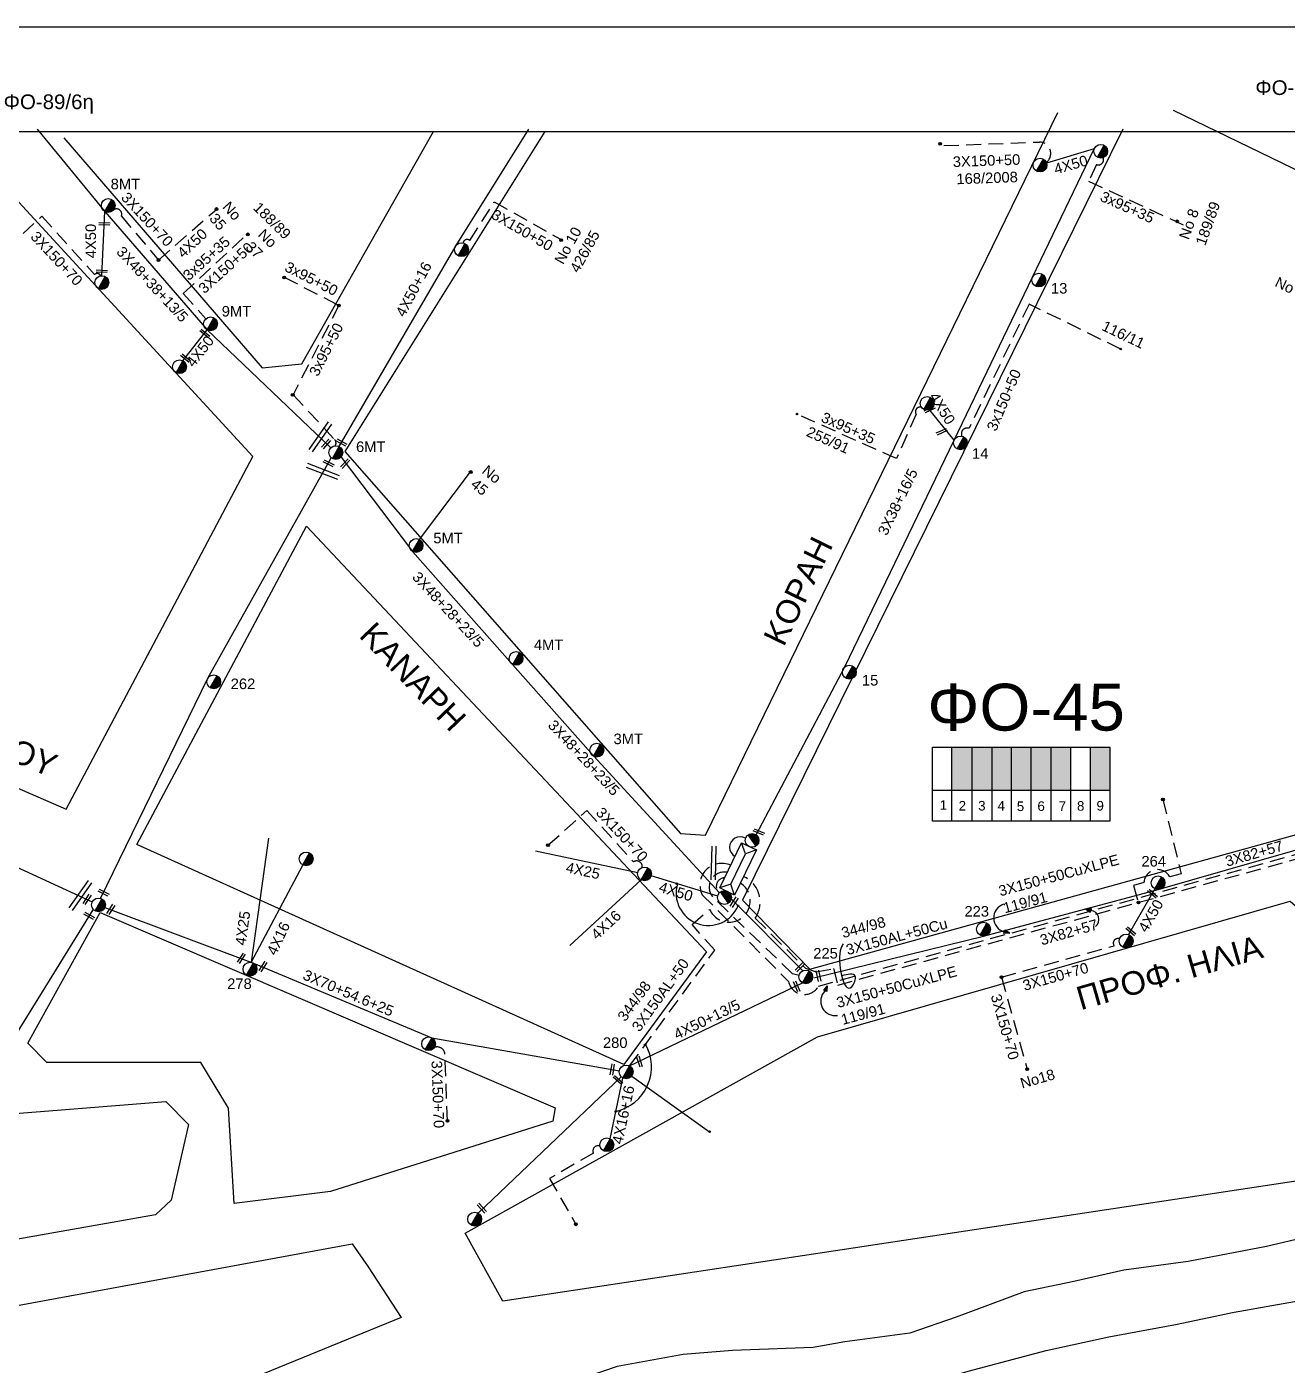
# Model space of a CAD drawing. Header units: millimetres. Extents: x 1421 to 7149, y 883 to 1925.
# Drawn here: x 5116.2 to 5331.4, y 1689 to 1917.4 of the extents above; entities that cross this region are included whole.
import ezdxf
from ezdxf.enums import TextEntityAlignment as Align

# ---------------------------------------------------------------- set-up
doc = ezdxf.new("R2010")
doc.units = ezdxf.units.MM
doc.linetypes.add('DASHED', pattern=[19.05, 12.7, -6.35])
for name, color, linetype in [('3x38+16_5', 7, 'Continuous'), ('3x48+28+23_5', 7, 'Continuous'), ('3x48+38+13_5', 7, 'Continuous'), ('3x70+50+13_5', 7, 'Continuous'), ('3x82+57', 7, 'DASHED'), ('4 X 50 + 13.5', 7, 'SYN_LINE'), ('4x16+16', 7, 'Continuous'), ('Pillar OTE', 7, 'Continuous'), ('Άγνωστα', 7, 'Continuous'), ('Γυμνά εναέρια ΧΤ (3Φ)   4x50CU', 7, 'Continuous'), ('Γυμνά εναέρια ΧΤ (3Φ) 4x50AL', 7, 'Continuous'), ('Γυμνά εναέρια ΧΤ και ΦΟΠ (3Φ)   4x50+16AL', 7, 'Continuous'), ('Εναέρια παροχή ΧΤ 4x16', 7, 'SYN_LINE'), ('Εναέρια παροχή ΧΤ 4x25', 7, 'SYN_LINE'), ('Καλωδια Χ.Τ 3x95+35', 7, 'DASHED'), ('Καλωδια ΧΤ  3X95+50', 7, 'Continuous'), ('Καλώδια ΧΤ   3x150+50CU', 7, 'DASHED'), ('Καλώδια ΧΤ   3x150+70AL', 7, 'DASHED'), ('Καλώδια ΧΤ   3x150AL+50CU', 7, 'DASHED'), ('Μηχανική τομή', 7, 'Continuous'), ('Στύλος ΦΜ', 7, 'Continuous'), ('Στύλος ΦΜ @ 1', 7, 'Continuous'), ('Συνδέσεις', 7, 'Continuous'), ('Συνεστραμμένα ΧΤ   3x70+54.6+25 AL', 7, 'SYN_LINE'), ('Τομή', 7, 'Continuous'), ('Υποσταθμός εναέριος 2 στύλων', 7, 'Continuous'), ('Υποσταθμός πόλεως', 7, 'Continuous'), ('Υπόβαθρο ΔΕΗ', 7, 'Continuous'), ('Υπόγεια καλώδια Παροχών ΧΤ   4x50AL', 7, 'DASHED')]:
    doc.layers.add(name, color=color, linetype=linetype)
doc.styles.add('arial', font='ARIAL.TTF')
doc.styles.get("Standard").update_dxf_attribs({"font": 'ARIAL.TTF'})
doc.linetypes.add('PRANES_TEXNHTO', pattern='A,1,[136,SPECLINE.shx,S=1.5,R=0,X=0,Y=0],2,[137,SPECLINE.shx,S=1,R=0,X=0,Y=0],1', length=4)
doc.linetypes.add('SYN_LINE', pattern='A,0.5,-0.0001,["/\\/\\/\\/",Standard,S=0.1,R=0,X=0,Y=-0.05],-0.25', length=0.7501)

# ---------------------------------------------------------------- blocks, each defined once
blk = doc.blocks.new('ΥΠΑΡΧΩΝ ΤΣΙΜΕΝΤΕΝΙΟΣ ΣΤΥΛΟΣ')
at = {"layer": 'Στύλος ΦΜ'}
blk.add_hatch(color=256, dxfattribs=at).paths.add_polyline_path([(-1.29, -2.28, 0.574793), (2.62, 0, 0.268822), (1.3, 2.27)])
blk.add_line((-1.29, -2.28), (1.3, 2.27), dxfattribs=at)
blk.add_circle((0, 0), 2.62, dxfattribs=at)
at = {"layer": 'Στύλος ΦΜ', "flags": 4}
for tag, p in [('ΑΡΙΘΜΟΣ', (-4.68, 8.05)), ('ΤΥΠΟΣ', (-4.91, 3.03))]:
    blk.add_attdef(tag, p, '', height=4, dxfattribs=at)
blk = doc.blocks.new('ΥΠΟΣΤΑΘΜΟΣ ΕΝΑΕΡΙΟΣ ΕΠΙ 2 ΣΤΥΛΩΝ')
at = {"layer": 'Υποσταθμός εναέριος 2 στύλων', "linetype": 'Continuous'}
for points in [[(-11.97, -2.11, 0.574793), (-8.45, -0.07, 0.268822), (-9.64, 1.98)], [(9.68, -2.15, 0.574793), (13.19, -0.1, 0.268822), (12.01, 1.95)]]:
    blk.add_hatch(color=256, dxfattribs=at).paths.add_polyline_path(points)
for p, q in [((-11.97, -2.11), (-9.64, 1.98)), ((9.68, -2.15), (12.01, 1.95))]:
    blk.add_line(p, q, dxfattribs=at)
for centre in [(-10.81, -0.07), (10.84, -0.1)]:
    blk.add_circle(centre, 2.36, dxfattribs=at)
at = {"layer": 'Υποσταθμός πόλεως', "linetype": 'Continuous', "ltscale": 40}
blk.add_lwpolyline([(-8.57, 2.82), (8.57, 2.82), (8.57, -2.82), (-8.57, -2.82)], close=True, dxfattribs=at)
for points in [[(-5.75, 0), (-8.57, 2.82)], [(-8.57, -2.82), (-5.75, 0)], [(-5.75, 0), (5.75, 0)], [(5.75, 0), (8.57, 2.82)], [(8.57, -2.82), (5.75, 0)]]:
    blk.add_lwpolyline(points, dxfattribs=at)
at = {"layer": 'Υποσταθμός εναέριος 2 στύλων', "ltscale": 40, "flags": 1}
for tag, p in [('ΜΕΤΑΣΧΗΜΑΤΙΣΜΟΣ', (14.09, 2.51)), ('ΙΣΧΥΣ', (14.07, -0.28)), ('ΑΡΙΘΜΟΣ', (14.19, -3))]:
    blk.add_attdef(tag, p, '', height=1.8, dxfattribs=at)
blk = doc.blocks.new('ΜΗΧΑΝΙΚΗ ΤΟΜΗ')
at = {"layer": 'Μηχανική τομή', "ltscale": 40}
for p, q in [((-3.67, 1.17), (3.91, 1.17)), ((3.91, -0.38), (-3.67, -0.38))]:
    blk.add_line(p, q, dxfattribs=at)
blk = doc.blocks.new('ΤΟΜΗ')
at = {"layer": 'Τομή', "ltscale": 40}
for p, q in [((10.95, 0.22), (-12.13, 0.22)), ((10.95, -2.57), (-12.13, -2.57))]:
    blk.add_line(p, q, dxfattribs=at)
blk = doc.blocks.new('_ΣΥΝΔΕΣΗ')
at = {"layer": 'Συνδέσεις', "linetype": 'SYN_LINE', "ltscale": 40}
blk.add_hatch(color=256, dxfattribs=at).paths.add_polyline_path([(0.5, -0.01, 1), (-0.5, -0.01, 1)])
at = {"layer": 'Συνδέσεις'}
blk.add_circle((0, -0.01), 0.5, dxfattribs=at)

msp = doc.modelspace()

# ---------------------------------------------------------------- hatches: boundary and pattern name
at = {"lineweight": -3, "ltscale": 0.1}
h = msp.add_hatch(color=256, dxfattribs=at)
h.paths.add_polyline_path([(5296.98, 1766.85), (5297.98, 1766.89), (5297.93, 1766.59)])
h.paths.add_polyline_path([(5296.98, 1766.85), (5297.93, 1766.59), (5297.81, 1766.29)])
h = msp.add_hatch(color=256, dxfattribs=at)
h.paths.add_polyline_path([(5284.04, 1762.69), (5283.05, 1762.63), (5283.09, 1762.93)])
h.paths.add_polyline_path([(5284.04, 1762.69), (5283.09, 1762.93), (5283.2, 1763.24)])
h = msp.add_hatch(color=256, dxfattribs=at)
h.paths.add_polyline_path([(5252.9, 1753.74), (5252.24, 1752.99), (5252.5, 1752.84)])
h.paths.add_polyline_path([(5252.9, 1753.74), (5252.5, 1752.84), (5252.81, 1752.74)])
at = {"layer": 'Καλώδια ΧΤ   3x150+50CU', "linetype": 'DASHED', "lineweight": -3, "ltscale": 0.2}
h = msp.add_hatch(color=206, dxfattribs=at)
h.dxf.hatch_style = 1
h.paths.add_polyline_path([(5287.73, 1794.46), (5284.35, 1794.46), (5284.35, 1787.09), (5287.73, 1787.08)])
h = msp.add_hatch(color=27, dxfattribs=at)
h.dxf.hatch_style = 1
h.paths.add_polyline_path([(5294.53, 1794.46), (5291.14, 1794.46), (5291.14, 1787.08), (5294.53, 1787.07)])
at = {"layer": 'Καλώδια ΧΤ   3x150AL+50CU', "linetype": 'DASHED', "lineweight": -3, "ltscale": 0.2}
h = msp.add_hatch(color=6, dxfattribs=at)
h.dxf.hatch_style = 1
h.paths.add_polyline_path([(5274.17, 1787.11), (5277.56, 1787.1), (5277.56, 1794.48), (5274.17, 1794.48)])
h = msp.add_hatch(color=85, dxfattribs=at)
h.dxf.hatch_style = 1
h.paths.add_polyline_path([(5277.64, 1787.11), (5281.03, 1787.11), (5281.03, 1794.48), (5277.65, 1794.48)])
h = msp.add_hatch(color=151, dxfattribs=at)
h.dxf.hatch_style = 1
h.paths.add_polyline_path([(5291.25, 1794.42), (5287.81, 1794.42), (5287.81, 1787.06), (5291.25, 1787.05)])
h = msp.add_hatch(color=1, dxfattribs=at)
h.dxf.hatch_style = 1
h.paths.add_polyline_path([(5301.2, 1794.46), (5297.82, 1794.46), (5297.81, 1787.09), (5301.2, 1787.08)])
at = {"layer": 'Συνεστραμμένα ΧΤ   3x70+54.6+25 AL', "linetype": 'DASHED', "lineweight": -3, "ltscale": 0.2}
h = msp.add_hatch(color=30, dxfattribs=at)
h.dxf.hatch_style = 1
h.paths.add_polyline_path([(5281.05, 1787.03), (5284.34, 1787.03), (5284.34, 1794.4), (5281.05, 1794.4)])

# ---------------------------------------------------------------- linework, layer by layer
at = {"lineweight": -3, "ltscale": 0.1}
for points in [[(4932.72, 1917.4), (7149.36, 1917.4), (7149.36, 887.4), (4932.72, 887.4)], [(5038.25, 1899.55), (6989.1, 1899.55), (6989.1, 911.99), (5038.25, 911.99)]]:
    msp.add_lwpolyline(points, close=True, dxfattribs=at)
for points in [[(5297.93, 1766.59), (5296.98, 1766.85), (5297.98, 1766.89), (5297.93, 1766.59)], [(5297.93, 1766.59), (5296.98, 1766.85), (5297.81, 1766.29), (5297.93, 1766.59)], [(5283.09, 1762.93), (5284.04, 1762.69), (5283.05, 1762.63), (5283.09, 1762.93)], [(5283.09, 1762.93), (5284.04, 1762.69), (5283.2, 1763.24), (5283.09, 1762.93)], [(5252.5, 1752.84), (5252.9, 1753.74), (5252.24, 1752.99), (5252.5, 1752.84)], [(5252.5, 1752.84), (5252.9, 1753.74), (5252.81, 1752.74), (5252.5, 1752.84)]]:
    msp.add_lwpolyline(points, dxfattribs=at)
for centre, radius, start, end in [((5283.77, 1765.3), 2.46, 108.6869, 253.8228), ((5297.73, 1765.06), 1.55, 308.6929, 82.7357), ((5254.23, 1751.1), 2.46, 134.7496, 279.8855)]:
    msp.add_arc(centre, radius, start, end, dxfattribs=at)
msp.add_spline([(5255.61, 1760.9), (5255.25, 1760.19), (5257.07, 1753.57), (5257.66, 1755.39), (5255.36, 1755.43)], degree=3, dxfattribs=at)
at = {"layer": '3x38+16_5', "color": 1, "lineweight": -3, "ltscale": 0.2}
for p, q in [((5287.94, 1874.65), (5298.48, 1896.56)), ((5274.55, 1846.84), (5287.94, 1874.65))]:
    msp.add_line(p, q, dxfattribs=at)
msp.add_arc((5238.03, 1777.36), 1.81, 59.7706, 239.7879, dxfattribs=at)
at = {"layer": '3x48+28+23_5', "color": 6, "lineweight": -3, "ltscale": 0.2}
msp.add_lwpolyline([(5169.87, 1843.95), (5182.1, 1827.84), (5199.17, 1808.58), (5213, 1792.99), (5234.48, 1769.6)], dxfattribs=at)
at = {"layer": '3x48+28+23_5', "color": 6, "linetype": 'DASHED', "lineweight": -3, "ltscale": 0.2}
msp.add_arc((5235.4, 1770.71), 1.45, 91.2942, 230.6476, dxfattribs=at)
at = {"layer": '3x48+38+13_5', "color": 85, "lineweight": -3, "ltscale": 0.2}
msp.add_lwpolyline([(5117.99, 1899.95), (5129.55, 1885.88), (5147.01, 1865.66), (5168.13, 1845.54)], dxfattribs=at)
at = {"layer": '3x70+50+13_5', "color": 27, "lineweight": -3, "ltscale": 0.2}
msp.add_lwpolyline([(5098.53, 1712.12), (5113.81, 1744.51), (5127.54, 1766.71)], dxfattribs=at)
at = {"layer": '3x82+57', "color": 85, "linetype": 'Continuous', "lineweight": -3, "ltscale": 0.2}
for points in [[(5250.6, 1755.09), (5279.57, 1762.22), (5309.38, 1770.14), (5343.89, 1780.05), (5382.96, 1790.55), (5410.03, 1798.29), (5439.8, 1796.42)], [(5236.5, 1768.56), (5248.7, 1756.29)]]:
    msp.add_lwpolyline(points, dxfattribs=at)
at = {"layer": '4 X 50 + 13.5', "color": 27, "lineweight": -3, "ltscale": 0.2}
msp.add_lwpolyline([(5219.13, 1740.04), (5248.64, 1754.21)], dxfattribs=at)
at = {"layer": '4x16+16', "color": 206, "linetype": 'Continuous', "lineweight": -3, "ltscale": 0.2}
msp.add_lwpolyline([(5215.84, 1727.63), (5217.97, 1737.99)], dxfattribs=at)
at = {"layer": '4x16+16', "color": 206, "linetype": 'DASHED', "lineweight": -3, "ltscale": 0.2}
msp.add_lwpolyline([(5214.11, 1726.33, 0.709786), (5212.96, 1725.16), (5205.47, 1720.85), (5209.97, 1713.03)], format="xyb", dxfattribs=at)
at = {"layer": 'Pillar OTE', "lineweight": -3, "ltscale": 40}
for points in [[(5270.84, 1781.84), (5270.84, 1794.48), (5301.17, 1794.48), (5301.17, 1781.81), (5270.84, 1781.84)], [(5274.17, 1781.84), (5274.17, 1794.48)], [(5277.61, 1781.83), (5277.61, 1794.48)], [(5281.05, 1781.83), (5281.05, 1794.48)], [(5284.35, 1781.83), (5284.35, 1794.48)], [(5287.73, 1781.82), (5287.73, 1794.48)], [(5291.13, 1781.82), (5291.13, 1794.48)], [(5294.47, 1781.82), (5294.47, 1794.48)], [(5297.85, 1781.81), (5297.85, 1794.48)], [(5270.84, 1787.12), (5301.17, 1787.09)]]:
    msp.add_lwpolyline(points, dxfattribs=at)
at = {"layer": 'Γυμνά εναέρια ΧΤ (3Φ)   4x50CU', "color": 206, "lineweight": -3, "ltscale": 0.2}
msp.add_lwpolyline([(5234.2, 1769.04), (5222.81, 1772.48)], dxfattribs=at)
at = {"layer": 'Γυμνά εναέρια ΧΤ (3Φ)   4x50CU', "color": 85, "lineweight": -3, "ltscale": 0.2}
msp.add_lwpolyline([(5308.81, 1770.29), (5304.33, 1762.47)], dxfattribs=at)
at = {"layer": 'Γυμνά εναέρια ΧΤ (3Φ) 4x50AL', "color": 1, "lineweight": -3, "ltscale": 0.2}
msp.add_line((5298.48, 1896.56), (5290.34, 1894.15), dxfattribs=at)
at = {"layer": 'Γυμνά εναέρια ΧΤ (3Φ) 4x50AL', "color": 85, "lineweight": -3, "ltscale": 0.2}
for points in [[(5129.03, 1874.92), (5129.55, 1885.88)], [(5142.87, 1860.41), (5147.01, 1865.66)]]:
    msp.add_lwpolyline(points, dxfattribs=at)
at = {"layer": 'Γυμνά εναέρια ΧΤ (3Φ) 4x50AL', "color": 1, "lineweight": -3, "ltscale": 0.2}
msp.add_lwpolyline([(5240.75, 1779.5), (5240.75, 1779.5), (5255.88, 1808.14), (5274.55, 1846.84), (5269.95, 1852.51)], dxfattribs=at)
at = {"layer": 'Γυμνά εναέρια ΧΤ και ΦΟΠ (3Φ)   4x50+16AL', "color": 6, "lineweight": -3, "ltscale": 0.2}
msp.add_lwpolyline([(5169.53, 1845.77), (5189.5, 1880.08), (5201.93, 1899.95)], dxfattribs=at)
at = {"layer": 'Γυμνά εναέρια ΧΤ και ΦΟΠ (3Φ)   4x50+16AL', "color": 27, "lineweight": -3, "ltscale": 0.2}
for points in [[(5128.82, 1768.65), (5147.11, 1806.2), (5168.18, 1843.86)], [(5248.64, 1754.21), (5248.21, 1754.62)]]:
    msp.add_lwpolyline(points, dxfattribs=at)
at = {"layer": 'Γυμνά εναέρια ΧΤ και ΦΟΠ (3Φ)   4x50+16AL', "color": 151, "linetype": 'DASHED', "lineweight": -3, "ltscale": 0.2}
msp.add_lwpolyline([(5236.39, 1774.29, 0.705662), (5231.54, 1769.27), (5246.3, 1754.47, 0.70496), (5251.41, 1753.68), (5344.09, 1779.23, 0.485313), (5344.46, 1779.89)], format="xyb", dxfattribs=at)
at = {"layer": 'Εναέρια παροχή ΧΤ 4x16', "color": 27, "lineweight": -3, "ltscale": 20}
msp.add_lwpolyline([(5154.5, 1757.74), (5154.5, 1757.73), (5163.36, 1774.34)], dxfattribs=at)
at = {"layer": 'Εναέρια παροχή ΧΤ 4x16', "color": 206, "lineweight": -3, "ltscale": 20}
msp.add_lwpolyline([(5208.94, 1760.58), (5221.1, 1771.79)], dxfattribs=at)
at = {"layer": 'Εναέρια παροχή ΧΤ 4x25', "color": 27, "lineweight": -3, "ltscale": 20}
msp.add_lwpolyline([(5157.46, 1778.92), (5154.5, 1757.74)], dxfattribs=at)
at = {"layer": 'Εναέρια παροχή ΧΤ 4x25', "color": 206, "lineweight": -3, "ltscale": 20}
msp.add_lwpolyline([(5203.09, 1776.77), (5220.53, 1773.06)], dxfattribs=at)
at = {"layer": 'Καλωδια Χ.Τ 3x95+35', "color": 1, "lineweight": -3, "ltscale": 0.2}
for points in [[(5300.01, 1895.05, -0.654045), (5298.86, 1893.89), (5297.52, 1891.03), (5313.65, 1883.61)], [(5268.97, 1852.47, 0.685271), (5268.06, 1851.31), (5264.72, 1843.71), (5247.71, 1851.28)]]:
    msp.add_lwpolyline(points, format="xyb", dxfattribs=at)
at = {"layer": 'Καλωδια Χ.Τ 3x95+35', "color": 85, "lineweight": -3, "ltscale": 0.2}
for points in [[(5142.9, 1871.87), (5153.79, 1881.94)], [(5142.9, 1871.87), (5146.8, 1867.56)]]:
    msp.add_lwpolyline(points, dxfattribs=at)
at = {"layer": 'Καλωδια ΧΤ  3X95+50', "color": 85, "linetype": 'DASHED', "lineweight": -3, "ltscale": 0.2}
msp.add_lwpolyline([(5107.13, 1874.4), (5118.79, 1885.06)], dxfattribs=at)
msp.add_lwpolyline([(5160.15, 1874.66), (5169.52, 1869.85), (5161.69, 1854.61), (5168.78, 1846.95, -0.340341), (5168.88, 1845.9, 1.818385)], format="xyb", dxfattribs=at)
at = {"layer": 'Καλώδια ΧΤ   3x150+50CU', "color": 6, "lineweight": -3, "ltscale": 0.2}
msp.add_lwpolyline([(5190.7, 1880.51, -0.570792), (5191.88, 1880.92), (5196.04, 1887.53), (5207.34, 1881.14)], format="xyb", dxfattribs=at)
at = {"layer": 'Καλώδια ΧΤ   3x150+50CU', "color": 85, "lineweight": -3, "ltscale": 0.2}
msp.add_lwpolyline([(5131.06, 1886.18, -0.73975), (5132.36, 1885.07), (5138.7, 1877.59)], format="xyb", dxfattribs=at)
at = {"layer": 'Καλώδια ΧΤ   3x150+50CU', "color": 1, "lineweight": -3, "ltscale": 0.2}
msp.add_lwpolyline([(5303, 1862.37), (5287.36, 1870.08), (5277.12, 1848.87, 0.642697), (5275.87, 1847.52, 9.139104)], format="xyb", dxfattribs=at)
at = {"layer": 'Καλώδια ΧΤ   3x150+50CU', "color": 30, "lineweight": -3, "ltscale": 0.2}
for points in [[(5238.6, 1772.38, -0.470172), (5240.58, 1765.29), (5249.15, 1756.73), (5250.99, 1756.1), (5253.93, 1756.67), (5254.67, 1753.85), (5345.08, 1778.68), (5369.27, 1827.63, 0.365617), (5369.35, 1829.87)], [(5310.21, 1785.53), (5313.33, 1772.81), (5311.36, 1772.33, 0.757089), (5306.97, 1771.34), (5305.21, 1770.87), (5306.02, 1767.94)]]:
    msp.add_lwpolyline(points, format="xyb", dxfattribs=at)
at = {"layer": 'Καλώδια ΧΤ   3x150+50CU', "color": 27, "lineweight": -3, "ltscale": 0.2}
msp.add_lwpolyline([(5248.07, 1755.51), (5246.97, 1755.78), (5233.51, 1768.69, -0.741521), (5235.82, 1773.1)], format="xyb", dxfattribs=at)
at = {"layer": 'Καλώδια ΧΤ   3x150+70AL', "color": 85, "lineweight": -3, "ltscale": 0.2}
for points in [[(5118.79, 1885.06), (5127.78, 1875.11, -0.502038), (5128.85, 1874.9)], [(5282.64, 1755.19), (5301.86, 1760.57, -0.730028), (5302.81, 1761.75, 1.408177)]]:
    msp.add_lwpolyline(points, format="xyb", dxfattribs=at)
at = {"layer": 'Καλώδια ΧΤ   3x150+70AL', "color": 206, "lineweight": -3, "ltscale": 0.2}
msp.add_lwpolyline([(5205.2, 1777.71), (5211.86, 1783.66), (5219.8, 1774.89, -0.63852), (5221.3, 1773.93)], format="xyb", dxfattribs=at)
at = {"layer": 'Καλώδια ΧΤ   3x150+70AL', "color": 85, "lineweight": -3, "ltscale": 0.2}
msp.add_lwpolyline([(5282.64, 1755.19), (5287.03, 1739.51)], dxfattribs=at)
at = {"layer": 'Καλώδια ΧΤ   3x150+70AL', "color": 27, "lineweight": -3, "ltscale": 0.2}
msp.add_lwpolyline([(5188.06, 1730.67), (5187.6, 1742.04, 0.517925), (5185.81, 1743.2, 1.098806)], format="xyb", dxfattribs=at)
at = {"layer": 'Καλώδια ΧΤ   3x150AL+50CU', "color": 1, "lineweight": -3, "ltscale": 0.2}
msp.add_lwpolyline([(5272.8, 1897.11), (5289.13, 1897.72, -0.711222), (5290.31, 1894.25)], format="xyb", dxfattribs=at)
at = {"layer": 'Καλώδια ΧΤ   3x150AL+50CU', "color": 206, "lineweight": -3, "ltscale": 0.2}
msp.add_lwpolyline([(5219.13, 1740.04), (5233.69, 1759.79), (5229.8, 1764.17), (5232.81, 1766.77, 1.354859), (5238.06, 1771.26)], format="xyb", dxfattribs=at)
at = {"layer": 'Συνεστραμμένα ΧΤ   3x70+54.6+25 AL', "color": 6, "lineweight": -3, "ltscale": 15}
msp.add_lwpolyline([(5183.26, 1829.88), (5191.99, 1841.45)], dxfattribs=at)
at = {"layer": 'Συνεστραμμένα ΧΤ   3x70+54.6+25 AL', "color": 27, "lineweight": -3, "ltscale": 20}
for points in [[(5129.54, 1767.08), (5154.92, 1757.58)], [(5154.92, 1757.58), (5185.4, 1744.87), (5217.39, 1739.22)]]:
    msp.add_lwpolyline(points, dxfattribs=at)
at = {"layer": 'Συνεστραμμένα ΧΤ   3x70+54.6+25 AL', "color": 206, "lineweight": -3, "ltscale": 20}
for points in [[(5218.55, 1739.02), (5218.55, 1739.01)], [(5193.28, 1714.93), (5217.7, 1738.2)], [(5219.51, 1738.33), (5232.8, 1728.83)]]:
    msp.add_lwpolyline(points, dxfattribs=at)
at = {"layer": 'Υπόβαθρο ΔΕΗ', "lineweight": -3, "ltscale": 0.2}
for points in [[(5303.38, 1899.95), (5238.41, 1768.34), (5249.92, 1756.56), (5343.69, 1782.52), (5384.12, 1868.19), (5312.01, 1903.11)], [(5204.66, 1899.55), (5170.51, 1844.94), (5227.82, 1779.7), (5232.08, 1779.43), (5292.25, 1902.79)], [(5040.89, 1819.55), (5122.92, 1783.89), (5154.81, 1844.05), (5104.34, 1898.82)], [(5122.54, 1898.44), (5156.43, 1859.17), (5163.2, 1859.85), (5185.67, 1899.55)], [(5232.29, 1759.5), (5218.18, 1740.31), (5134.99, 1777.83), (5163.98, 1832.15), (5232.29, 1759.5)], [(5197.52, 1699.89), (5191.09, 1711.53), (5251.21, 1745), (5331.96, 1768.17), (5338.52, 1762.37), (5336.34, 1720.88), (5197.52, 1699.89)], [(5206.02, 1730.63), (5168.09, 1718.6), (5151.65, 1716.56), (5150.63, 1732.83), (5145.91, 1740.61), (5119.63, 1740.61), (5116.4, 1743.92), (5128.76, 1766.24), (5206.41, 1732.91), (5206.02, 1730.63)], [(5102.37, 1708.34), (5099.34, 1711.42), (5109.91, 1731.59), (5139.93, 1733.97), (5143.83, 1730.03), (5140.84, 1717.13), (5138.2, 1714.62), (5102.37, 1708.34)], [(5073.42, 1653.52), (5071.8, 1654.95), (5088.88, 1694.42), (5171.76, 1709.66), (5174.52, 1705.75), (5180.16, 1697.11), (5073.42, 1653.52)]]:
    msp.add_lwpolyline(points, dxfattribs=at)
at = {"layer": 'Υπόβαθρο ΔΕΗ', "linetype": 'PRANES_TEXNHTO', "lineweight": -3, "ltscale": 0.5, "flags": 128}
for points in [[(5044.09, 1551.45), (5050.6, 1553.39), (5056.52, 1555.56), (5060.9, 1557.4), (5071.38, 1561.74), (5077.75, 1564.93), (5085.45, 1569.14), (5095.65, 1573.04), (5103.95, 1576.42), (5110.24, 1578.52), (5114.69, 1581.58), (5121.92, 1586.95), (5134.82, 1598.46), (5144.9, 1609.09), (5151.71, 1616.04), (5160.49, 1624), (5169.86, 1632.66), (5178.13, 1640.42), (5182.81, 1646.4), (5191, 1657.9), (5194.63, 1663.38), (5197.08, 1666.2), (5201.6, 1670.05), (5207.85, 1674.97), (5214.81, 1678.67), (5220.3, 1680.6), (5228.38, 1682.15), (5234.39, 1682.89), (5245.58, 1683.04), (5257.26, 1683.58), (5266.01, 1684.62), (5276.98, 1687.95), (5290.25, 1691.5), (5300.97, 1693.83), (5312.38, 1695.9), (5322.39, 1698.05), (5336.18, 1700.5), (5350.27, 1701.38), (5358.61, 1701.98), (5370.4, 1703.54), (5378.78, 1704.28), (5387.23, 1705.61), (5404.76, 1708.58), (5428.56, 1713.61), (5440.79, 1715.84), (5450.76, 1719.55), (5463.07, 1723.4), (5474.86, 1727.4), (5486.52, 1732.31), (5496.23, 1736.31), (5511.06, 1743.5), (5515.76, 1746.35), (5525.48, 1750.05), (5532.07, 1754.64), (5545.27, 1761.16), (5557.32, 1769.28), (5564.14, 1774.9), (5567.85, 1778.39), (5576.45, 1785.72), (5591.37, 1798.86), (5595.15, 1803.31), (5604.87, 1815.26), (5609.99, 1821.71), (5613.56, 1825.44), (5616.97, 1828.99), (5625.42, 1833.36), (5635.8, 1837.22), (5644.72, 1840.65), (5648.28, 1841.69), (5654.73, 1845.39), (5666.37, 1855.46), (5675.43, 1865.58), (5682.03, 1872.84), (5684.18, 1875.87), (5692.11, 1878.76), (5696.79, 1878.91), (5702.65, 1882.72), (5706.46, 1884.6), (5706.46, 1884.6), (5708.84, 1887.18), (5713.2, 1889.37), (5717.96, 1894.12), (5720.78, 1899.95)], [(5427.21, 1719.88), (5408.42, 1717.81), (5404.72, 1716.78), (5388.98, 1715.96), (5377.8, 1713.85), (5360.68, 1713.14), (5348.16, 1713.34), (5341.9, 1712.55), (5327.9, 1709.25), (5314.54, 1706.65), (5303.56, 1705.22), (5295, 1703.28), (5286.5, 1701.47), (5274.9, 1697.19), (5267.02, 1694.45), (5255.87, 1692.96), (5250.49, 1691.99), (5236.74, 1691.47), (5228.29, 1690.81), (5217.01, 1688.74), (5206.68, 1685.24), (5199.55, 1681.35), (5194.49, 1677.59), (5190.99, 1673.7), (5185.28, 1664.63), (5177.74, 1655.53), (5171.26, 1648.53), (5164.89, 1640.21), (5158.54, 1634.44), (5151.39, 1625.6), (5141.66, 1616.92), (5130.31, 1607.33), (5120.31, 1598.22), (5107.08, 1588.5), (5094.28, 1581.55), (5085.66, 1578.76), (5078.19, 1576.03), (5067.1, 1569.81), (5051.77, 1564.6), (5046.13, 1562.14), (5044.44, 1562.07)]]:
    msp.add_lwpolyline(points, dxfattribs=at)
at = {"layer": 'Υπόβαθρο ΔΕΗ', "lineweight": -3}
for centre, radius, start, end in [((5232.6, 1769.54), 5.52, 163.3893, 336.9758), ((5215.07, 1739.91), 7.82, 282.7536, 29.4571)]:
    msp.add_arc(centre, radius, start, end, dxfattribs=at)
at = {"layer": 'Υπόγεια καλώδια Παροχών ΧΤ   4x50AL', "color": 85, "lineweight": -3, "ltscale": 0.2}
msp.add_lwpolyline([(5138.7, 1877.59), (5148.58, 1886.23)], dxfattribs=at)
at = {"layer": 'Υπόγεια καλώδια Παροχών ΧΤ   4x50AL', "color": 1, "linetype": 'Continuous', "lineweight": -3, "ltscale": 0.2}
msp.add_lwpolyline([(5040.95, 1807.81), (5127.38, 1768.03)], dxfattribs=at)

# ---------------------------------------------------------------- block references
at = {"layer": 'Μηχανική τομή', "lineweight": -3}
for p, xscale, yscale, zscale, rotation in [((5129.44, 1883.68), 0.2500000000001928, 0.2500000000001928, 0.2500000000001928, 357.7810553407811), ((5128.99, 1875.57), 0.2500000000001928, 0.2500000000001928, 0.2500000000001928, 357.7810553407811), ((5146.54, 1864.98), 0.2500000000001928, 0.2500000000001928, 0.2500000000001928, 320.6812282009276), ((5143.24, 1860.77), 0.2500000000001928, 0.2500000000001928, 0.2500000000001928, 320.6812282009276), ((5270.41, 1851.98), 0.2499999999999322, 0.2499999999999322, 0.2499999999999322, 24.75841792782587), ((5272.46, 1848.19), 0.2499999999999322, 0.2499999999999322, 0.2499999999999322, 24.75841792782587), ((5167.25, 1846.29), 0.2500000000001927, 0.2500000000001927, 0.2500000000001927, 227.8808818740054), ((5169.86, 1846.39), 0.2500000000001927, 0.2500000000001927, 0.2500000000001927, 332.1538936665211), ((5167.68, 1842.82), 0.2500000000001927, 0.2500000000001927, 0.2500000000001927, 332.1538936665211), ((5170.52, 1842.93), 0.2500000000001927, 0.2500000000001927, 0.2500000000001927, 227.8808818740054), ((5241.28, 1780.04), 0.2499999999999479, 0.2499999999999479, 0.2499999999999479, 157.118770279885), ((5126.57, 1768.4), 0.2500000000001928, 0.2500000000001928, 0.2500000000001928, 56.80598929038925), ((5129.25, 1769.54), 0.2500000000001928, 0.2500000000001928, 0.2500000000001928, 331.9880484889966), ((5236.93, 1768.08), 0.2499999999998044, 0.2499999999998044, 0.2499999999998044, 237.321636651987), ((5308.36, 1769.4), 0.250000000001253, 0.250000000001253, 0.250000000001253, 319.7993678566543), ((5126.79, 1765.6), 0.2500000000001928, 0.2500000000001928, 0.2500000000001928, 331.9880484889966), ((5130.64, 1766.69), 0.2500000000001928, 0.2500000000001928, 0.2500000000001928, 56.80598929038925), ((5304.65, 1762.98), 0.250000000001253, 0.250000000001253, 0.250000000001253, 319.7993678566543), ((5152.91, 1758.34), 0.2500000000001928, 0.2500000000001928, 0.2500000000001928, 56.80598929038925), ((5156.61, 1756.94), 0.2500000000001928, 0.2500000000001928, 0.2500000000001928, 56.80598929038925), ((5248.25, 1756.81), 0.2500000000001928, 0.2500000000001928, 0.2500000000001928, 45.07205512554336), ((5247.76, 1753.63), 0.2500000000001928, 0.2500000000001928, 0.2500000000001928, 113.6119785808472), ((5251.49, 1755.4), 0.2500000000001928, 0.2500000000001928, 0.2500000000001928, 101.8808902446696), ((5220.92, 1740.8), 0.2500000000001928, 0.2500000000001928, 0.2500000000001928, 108.782098182157), ((5216.08, 1739.5), 0.2500000000001928, 0.2500000000001928, 0.2500000000001928, 259.8583435552086), ((5217.07, 1737.61), 0.2500000000001927, 0.2500000000001927, 0.2500000000001927, 318.1172332516707), ((5193.82, 1715.73), 0.2500000000010233, 0.2500000000010233, 0.2500000000010233, 312.9732981242615)]:
    msp.add_blockref('ΜΗΧΑΝΙΚΗ ΤΟΜΗ', p, dxfattribs=dict(at, xscale=xscale, yscale=yscale, zscale=zscale, rotation=rotation))
at = {"layer": 'Στύλος ΦΜ @ 1', "lineweight": -3, "ltscale": 40, "xscale": 0.4499999999998181, "yscale": 0.4499999999998181, "zscale": 0.4499999999998181}
for p in [(5299.59, 1896.15), (5289.22, 1893.8), (5190.44, 1879.36), (5129.03, 1873.74), (5142.29, 1859.38), (5269.95, 1853.12), (5163.92, 1775.38), (5221.68, 1772.82), (5128.45, 1767.53), (5303.92, 1761.37), (5184.82, 1743.84), (5215.25, 1726.6), (5192.69, 1713.91)]:
    msp.add_blockref('ΥΠΑΡΧΩΝ ΤΣΙΜΕΝΤΕΝΙΟΣ ΣΤΥΛΟΣ', p, dxfattribs=at)
at = {"layer": 'Στύλος ΦΜ @ 1', "lineweight": -3, "ltscale": 40}
ref = msp.add_blockref('ΥΠΑΡΧΩΝ ΤΣΙΜΕΝΤΕΝΙΟΣ ΣΤΥΛΟΣ', (5130.13, 1886.9), dxfattribs=dict(at, xscale=0.4499999999998181, yscale=0.4499999999998181, zscale=0.4499999999998181))
ref.add_attrib('ΤΥΠΟΣ', '8MT', (5130.53, 1889.67), dxfattribs={"layer": 'Στύλος ΦΜ', "height": 1.8, "flags": 4})
ref = msp.add_blockref('ΥΠΑΡΧΩΝ ΤΣΙΜΕΝΤΕΝΙΟΣ ΣΤΥΛΟΣ', (5289.02, 1874.17), dxfattribs=dict(at, xscale=0.4499999999998181, yscale=0.4499999999998181, zscale=0.4499999999998181))
ref.add_attrib('ΑΡΙΘΜΟΣ', '13', (5291.1, 1871.87), dxfattribs={"layer": 'Στύλος ΦΜ', "height": 1.8, "flags": 4})
ref = msp.add_blockref('ΥΠΑΡΧΩΝ ΤΣΙΜΕΝΤΕΝΙΟΣ ΣΤΥΛΟΣ', (5147.59, 1866.69), dxfattribs=dict(at, xscale=0.4499999999998181, yscale=0.4499999999998181, zscale=0.4499999999998181))
ref.add_attrib('ΤΥΠΟΣ', '9MT', (5149.5, 1867.95), dxfattribs={"layer": 'Στύλος ΦΜ', "height": 1.8, "flags": 4})
ref = msp.add_blockref('ΥΠΑΡΧΩΝ ΤΣΙΜΕΝΤΕΝΙΟΣ ΣΤΥΛΟΣ', (5168.98, 1844.72), dxfattribs=dict(at, xscale=0.4499999999998181, yscale=0.4499999999998181, zscale=0.4499999999998181))
ref.add_attrib('ΤΥΠΟΣ', '6MT', (5172.43, 1844.83), dxfattribs={"layer": 'Στύλος ΦΜ', "height": 1.8, "flags": 4})
ref = msp.add_blockref('ΥΠΑΡΧΩΝ ΤΣΙΜΕΝΤΕΝΙΟΣ ΣΤΥΛΟΣ', (5275.63, 1846.37), dxfattribs=dict(at, xscale=0.4499999999998181, yscale=0.4499999999998181, zscale=0.4499999999998181))
ref.add_attrib('ΑΡΙΘΜΟΣ', '14', (5277.61, 1843.68), dxfattribs={"layer": 'Στύλος ΦΜ', "height": 1.8, "flags": 4})
ref = msp.add_blockref('ΥΠΑΡΧΩΝ ΤΣΙΜΕΝΤΕΝΙΟΣ ΣΤΥΛΟΣ', (5182.68, 1828.86), dxfattribs=dict(at, xscale=0.4499999999998181, yscale=0.4499999999998181, zscale=0.4499999999998181))
ref.add_attrib('ΤΥΠΟΣ', '5MT', (5185.63, 1829.25), dxfattribs={"layer": 'Στύλος ΦΜ', "height": 1.8, "flags": 4})
ref = msp.add_blockref('ΥΠΑΡΧΩΝ ΤΣΙΜΕΝΤΕΝΙΟΣ ΣΤΥΛΟΣ', (5199.76, 1809.6), dxfattribs=dict(at, xscale=0.4499999999998181, yscale=0.4499999999998181, zscale=0.4499999999998181))
ref.add_attrib('ΤΥΠΟΣ', '4MT', (5202.79, 1811.01), dxfattribs={"layer": 'Στύλος ΦΜ', "height": 1.8, "flags": 4})
ref = msp.add_blockref('ΥΠΑΡΧΩΝ ΤΣΙΜΕΝΤΕΝΙΟΣ ΣΤΥΛΟΣ', (5256.66, 1807.25), dxfattribs=dict(at, xscale=0.4499999999998181, yscale=0.4499999999998181, zscale=0.4499999999998181))
ref.add_attrib('ΑΡΙΘΜΟΣ', '15', (5258.81, 1804.97), dxfattribs={"layer": 'Στύλος ΦΜ', "height": 1.8, "flags": 4})
ref = msp.add_blockref('ΥΠΑΡΧΩΝ ΤΣΙΜΕΝΤΕΝΙΟΣ ΣΤΥΛΟΣ', (5148.13, 1805.61), dxfattribs=dict(at, xscale=0.4499999999998181, yscale=0.4499999999998181, zscale=0.4499999999998181))
ref.add_attrib('ΑΡΙΘΜΟΣ', '262', (5151.03, 1804.36), dxfattribs={"layer": 'Στύλος ΦΜ', "height": 1.8, "flags": 4})
ref = msp.add_blockref('ΥΠΑΡΧΩΝ ΤΣΙΜΕΝΤΕΝΙΟΣ ΣΤΥΛΟΣ', (5213.54, 1793.94), dxfattribs=dict(at, xscale=0.4499999999998181, yscale=0.4499999999998181, zscale=0.4499999999998181))
ref.add_attrib('ΤΥΠΟΣ', '3MT', (5216.4, 1794.97), dxfattribs={"layer": 'Στύλος ΦΜ', "height": 1.8, "flags": 4})
ref = msp.add_blockref('ΥΠΑΡΧΩΝ ΤΣΙΜΕΝΤΕΝΙΟΣ ΣΤΥΛΟΣ', (5309.38, 1771.32), dxfattribs=dict(at, xscale=0.4499999999998181, yscale=0.4499999999998181, zscale=0.4499999999998181))
ref.add_attrib('ΑΡΙΘΜΟΣ', '264', (5306.54, 1774.08), dxfattribs={"layer": 'Στύλος ΦΜ', "height": 1.8, "flags": 4})
ref = msp.add_blockref('ΥΠΑΡΧΩΝ ΤΣΙΜΕΝΤΕΝΙΟΣ ΣΤΥΛΟΣ', (5279.57, 1763.4), dxfattribs=dict(at, xscale=0.4499999999998181, yscale=0.4499999999998181, zscale=0.4499999999998181))
ref.add_attrib('ΑΡΙΘΜΟΣ', '223', (5276.32, 1765.54), dxfattribs={"layer": 'Στύλος ΦΜ', "height": 1.8, "flags": 4})
ref = msp.add_blockref('ΥΠΑΡΧΩΝ ΤΣΙΜΕΝΤΕΝΙΟΣ ΣΤΥΛΟΣ', (5249.22, 1755.24), dxfattribs=dict(at, xscale=0.4499999999998181, yscale=0.4499999999998181, zscale=0.4499999999998181))
ref.add_attrib('ΑΡΙΘΜΟΣ', '225', (5250.5, 1758.38), dxfattribs={"layer": 'Στύλος ΦΜ', "height": 1.8, "flags": 4})
ref = msp.add_blockref('ΥΠΑΡΧΩΝ ΤΣΙΜΕΝΤΕΝΙΟΣ ΣΤΥΛΟΣ', (5154.33, 1756.56), dxfattribs=dict(at, xscale=0.4499999999998181, yscale=0.4499999999998181, zscale=0.4499999999998181))
ref.add_attrib('ΑΡΙΘΜΟΣ', '278', (5150.43, 1753.18), dxfattribs={"layer": 'Στύλος ΦΜ', "height": 1.8, "flags": 4})
ref = msp.add_blockref('ΥΠΑΡΧΩΝ ΤΣΙΜΕΝΤΕΝΙΟΣ ΣΤΥΛΟΣ', (5218.55, 1739.02), dxfattribs=dict(at, xscale=0.4499999999998181, yscale=0.4499999999998181, zscale=0.4499999999998181))
ref.add_attrib('ΑΡΙΘΜΟΣ', '280', (5214.59, 1743.12), dxfattribs={"layer": 'Στύλος ΦΜ', "height": 1.8, "flags": 4})
at = {"layer": 'Συνδέσεις', "lineweight": -3}
for p, xscale, yscale, zscale in [((5272.16, 1897.44), 0.4777242751392805, 0.4777242751392805, 0.4777242751392805), ((5148.59, 1886.3), 0.4777242751392805, 0.4777242751392805, 0.4777242751392805), ((5312.64, 1884.2), 0.4777242751392805, 0.4777242751392805, 0.4777242751392805), ((5153.96, 1881.97), 0.4777242751392805, 0.4777242751392805, 0.4777242751392805), ((5207.45, 1881), 0.4777242751392805, 0.4777242751392805, 0.4777242751392805), ((5138.7, 1877.59), 0.4777242751392805, 0.4777242751392805, 0.4777242751392805), ((5160.15, 1874.62), 0.4777242751392805, 0.4777242751392805, 0.4777242751392805), ((5169.5, 1869.83), 0.4777242751392805, 0.4777242751392805, 0.4777242751392805), ((5303.01, 1862.4), 0.25, 0.25, 0.25), ((5161.62, 1854.58), 0.4777242751392805, 0.4777242751392805, 0.4777242751392805), ((5247.72, 1851.31), 0.25, 0.25, 0.25), ((5192.01, 1841.41), 0.4777242751392805, 0.4777242751392805, 0.4777242751392805), ((5310.21, 1785.53), 0.4777242751392805, 0.4777242751392805, 0.4777242751392805), ((5205.2, 1777.72), 0.4777242751392805, 0.4777242751392805, 0.4777242751392805), ((5227.19, 1771.16), 0.25, 0.25, 0.25), ((5306.02, 1767.94), 0.4777242751392805, 0.4777242751392805, 0.4777242751392805), ((5237.67, 1767.38), 0.25, 0.25, 0.25), ((5282.64, 1755.2), 0.4777242751392805, 0.4777242751392805, 0.4777242751392805), ((5287.03, 1739.51), 0.4777242751392805, 0.4777242751392805, 0.4777242751392805), ((5188.06, 1730.68), 0.4777242751392805, 0.4777242751392805, 0.4777242751392805), ((5232.8, 1728.83), 0.25, 0.25, 0.25), ((5209.97, 1713.03), 0.4777242751392805, 0.4777242751392805, 0.4777242751392805)]:
    msp.add_blockref('_ΣΥΝΔΕΣΗ', p, dxfattribs=dict(at, xscale=xscale, yscale=yscale, zscale=zscale))
at = {"layer": 'Συνδέσεις', "lineweight": -3, "xscale": 0.2500000000000496, "yscale": 0.2500000000000496, "zscale": 0.2500000000000496, "rotation": 26.54770078367983}
for p in [(5221.8, 1743.66), (5216.79, 1732.29)]:
    msp.add_blockref('_ΣΥΝΔΕΣΗ', p, dxfattribs=at)
at = {"layer": 'Τομή', "lineweight": -3}
for p, xscale, yscale, zscale, rotation in [((5166.52, 1847.11), 0.2500000000000557, 0.2500000000000557, 0.2500000000000557, 234.7941212693303), ((5167.02, 1841.71), 0.2500000000000557, 0.2500000000000557, 0.2500000000000557, 338.838580733571), ((5233.8, 1774.53), 0.2499999999999679, 0.2499999999999679, 0.2499999999999679, 268.4639206087762), ((5125.55, 1768.87), 0.2500000000000557, 0.2500000000000557, 0.2500000000000557, 234.7941212693303)]:
    msp.add_blockref('ΤΟΜΗ', p, dxfattribs=dict(at, xscale=xscale, yscale=yscale, zscale=zscale, rotation=rotation))
at = {"layer": 'Υποσταθμός εναέριος 2 στύλων', "lineweight": -3, "xscale": 0.5, "yscale": 0.5, "zscale": 0.5, "rotation": 64.3354028717684}
msp.add_blockref('ΥΠΟΣΤΑΘΜΟΣ ΕΝΑΕΡΙΟΣ ΕΠΙ 2 ΣΤΥΛΩΝ', (5237.66, 1773.68), dxfattribs=at)

# ---------------------------------------------------------------- texts
at = {"lineweight": -3, "ltscale": 40, "char_height": 4, "width": 64.8866, "attachment_point": 1, "style": 'arial'}
for s, insert, rotation in [('ΚΟΡΑΗ', (5241.85, 1813.18), 64.0847), ('ΚΑΝΑΡΗ', (5175.66, 1816.15), 313.7511), ('ΚΑΠΟΔΙΣΤΡΙΟΥ', (5083.78, 1809.12), 336.937), ('ΠΡΟΦ. ΗΛΙΑ', (5295.04, 1753.38), 16.0893)]:
    msp.add_mtext(s, dxfattribs=dict(at, insert=insert, rotation=rotation))
at = {"lineweight": -3, "ltscale": 30, "char_height": 1.63, "width": 11.2573, "attachment_point": 1}
for s, insert in [('1', (5272.09, 1785.4)), ('2', (5275.33, 1785.27)), ('3', (5278.66, 1785.27)), ('4', (5281.96, 1785.27)), ('5', (5285.26, 1785.18)), ('6', (5288.78, 1785.21)), ('7', (5292.41, 1785.21)), ('8', (5295.53, 1785.24)), ('9', (5298.86, 1785.27))]:
    msp.add_mtext(s, dxfattribs=dict(at, insert=insert))
at = {"layer": 'Άγνωστα', "lineweight": -3, "ltscale": 0.1}
for s, p in [('ΦO-177/3η', (5334.66, 1907.01)), ('ΦO-89/6η', (5119.96, 1904.6))]:
    msp.add_text(s, height=2.5, dxfattribs=at).set_placement(p, align=Align.MIDDLE_CENTER)
at = {"layer": 'Άγνωστα', "color": 7, "lineweight": -3, "char_height": 1.8, "attachment_point": 1}
for s, insert, width, rotation in [('3X150+50  ', (5274.29, 1895.26), 11.0807, 2), ('4X50', (5291.41, 1893.92), 1.8, 16), ('168/2008', (5274.92, 1892.32), 6.8308, 2), ('3x95+35  ', (5300.06, 1889.41), 11.0807, 336), ('3X150+70  ', (5133.5, 1889.37), 11.0807, 312.9737), ('No 8\\P189/89', (5312.9, 1881.55), 6.8308, 70.172), ('3X150+50  ', (5196.27, 1886.37), 11.0807, 330), ('3X150+70  ', (5118.04, 1882.69), 11.0807, 312.9737), ('4X50', (5126.25, 1877.89), 1.8, 90.2435), ('4X50', (5141.7, 1879.11), 1.8, 43.1951), ('No 10\\P426/85', (5206.21, 1877.58), 6.8308, 61.1234), ('3x95+35  ', (5142.67, 1875.3), 11.0807, 42.0416), ('3X150+50  ', (5145.33, 1873.07), 11.0807, 42.0416), ('3X48+38+13/5 ', (5132.7, 1880.11), 11.0807, 312.9737), ('3x95+50  ', (5160.89, 1877.42), 11.0807, 333), ('4X50+16 ', (5179.09, 1868.56), 11.0807, 62), ('No 9', (5329.94, 1874.8), 6.8308, 334.5557), ('3x95+50  ', (5164.32, 1858.4), 11.0807, 63), ('116/11', (5300.38, 1867.33), 6.8308, 334.5557), ('4X50', (5143.28, 1860.26), 1.8, 52), ('3x150+50', (5280.05, 1848.93), 11.0807, 67), ('4X50', (5271.74, 1855.24), 1.8, 302), ('3x95+35  ', (5252.41, 1851.72), 11.0807, 336), ('255/91', (5249.89, 1849.26), 6.8308, 336), ('3X38+16/5 ', (5261.43, 1831.21), 11.0807, 64), ('3X48+28+23/5 ', (5183.2, 1824.6), 11.0807, 312.9737), ('3X48+28+23/5 ', (5206.38, 1799.3), 11.0807, 312.9737), ('3X150+70', (5214.57, 1784.39), 11.0807, 312.9737), ('3X82+57', (5320.66, 1775.77), 11.0807, 16), ('3X150+50CuXLPE\\P119/91', (5281.96, 1770.72), 11.0807, 15), ('4X25', (5208.5, 1774.88), 11.0807, 348), ('4X50', (5224.51, 1771.54), 11.0807, 343), ('4X50', (5305.88, 1763.58), 11.0807, 60), ('4X25', (5151.78, 1760.78), 1.8, 82), ('4X16', (5212.35, 1762.78), 11.0807, 43), ('4X16', (5157.11, 1759.53), 1.8, 65), ('344/98\\P3X150AL+50Cu', (5255.13, 1763.59), 11.0807, 15), ('3X82+57', (5289.03, 1762.34), 11.0807, 16), ('344/98\\P3X150AL+50', (5216.94, 1748.54), 11.0807, 54), ('3X150+50CuXLPE\\P119/91', (5254.28, 1751.67), 11.0807, 15), ('3X150+70', (5286.08, 1754.58), 11.0807, 16), ('3X70+54.6+25', (5163.89, 1756.56), 1.8, 337), ('3X150+70', (5282.51, 1752.51), 11.0807, 286), ('4X50+13/5', (5226.45, 1746.13), 11.0807, 26), ('3X150+70', (5187.11, 1740.99), 11.0807, 272), ('No18', (5285.66, 1737.9), 11.0807, 16.2002), ('4X16+16', (5216.13, 1726.94), 11.0807, 78)]:
    msp.add_mtext(s, dxfattribs=dict(at, insert=insert, width=width, rotation=rotation))
at = {"layer": 'Άγνωστα', "color": 7, "lineweight": -3}
note = msp.add_mtext_dynamic_manual_height_columns('No ', width=1.8, gutter_width=1.88, heights=[0.0453, 0], dxfattribs=dict(at, insert=(5148.41, 1890.52), char_height=1.8, attachment_point=1, rotation=311.556))
for column, words in zip(note.columns.linked_columns, ['35']):
    column.text = words
at = {"layer": 'Άγνωστα', "color": 7, "lineweight": -3, "insert": (5156.01, 1887.66), "char_height": 1.8, "attachment_point": 1, "rotation": 315.3597}
msp.add_mtext_dynamic_manual_height_columns('188/89', width=1.8, gutter_width=1.88, heights=[0.0453], dxfattribs=at)
at = {"layer": 'Άγνωστα', "color": 7, "lineweight": -3}
note = msp.add_mtext_dynamic_manual_height_columns('No ', width=1.8, gutter_width=1.88, heights=[0.0453, 0], dxfattribs=dict(at, insert=(5154.19, 1885.65), char_height=1.8, attachment_point=1, rotation=315.3597))
for column, words in zip(note.columns.linked_columns, ['37']):
    column.text = words
note = msp.add_mtext_dynamic_manual_height_columns('No ', width=1.8, gutter_width=1.88, heights=[0.0453, 0], dxfattribs=dict(at, insert=(5192.08, 1845.08), char_height=1.8, attachment_point=1, rotation=320.5908))
for column, words in zip(note.columns.linked_columns, ['45']):
    column.text = words
at = {"layer": 'Υπόβαθρο ΔΕΗ', "lineweight": -3, "insert": (5269.96, 1805.28), "char_height": 8, "width": 84.6573, "attachment_point": 1}
msp.add_mtext('ΦO-45', dxfattribs=at)

doc.saveas('drawing.dxf')
